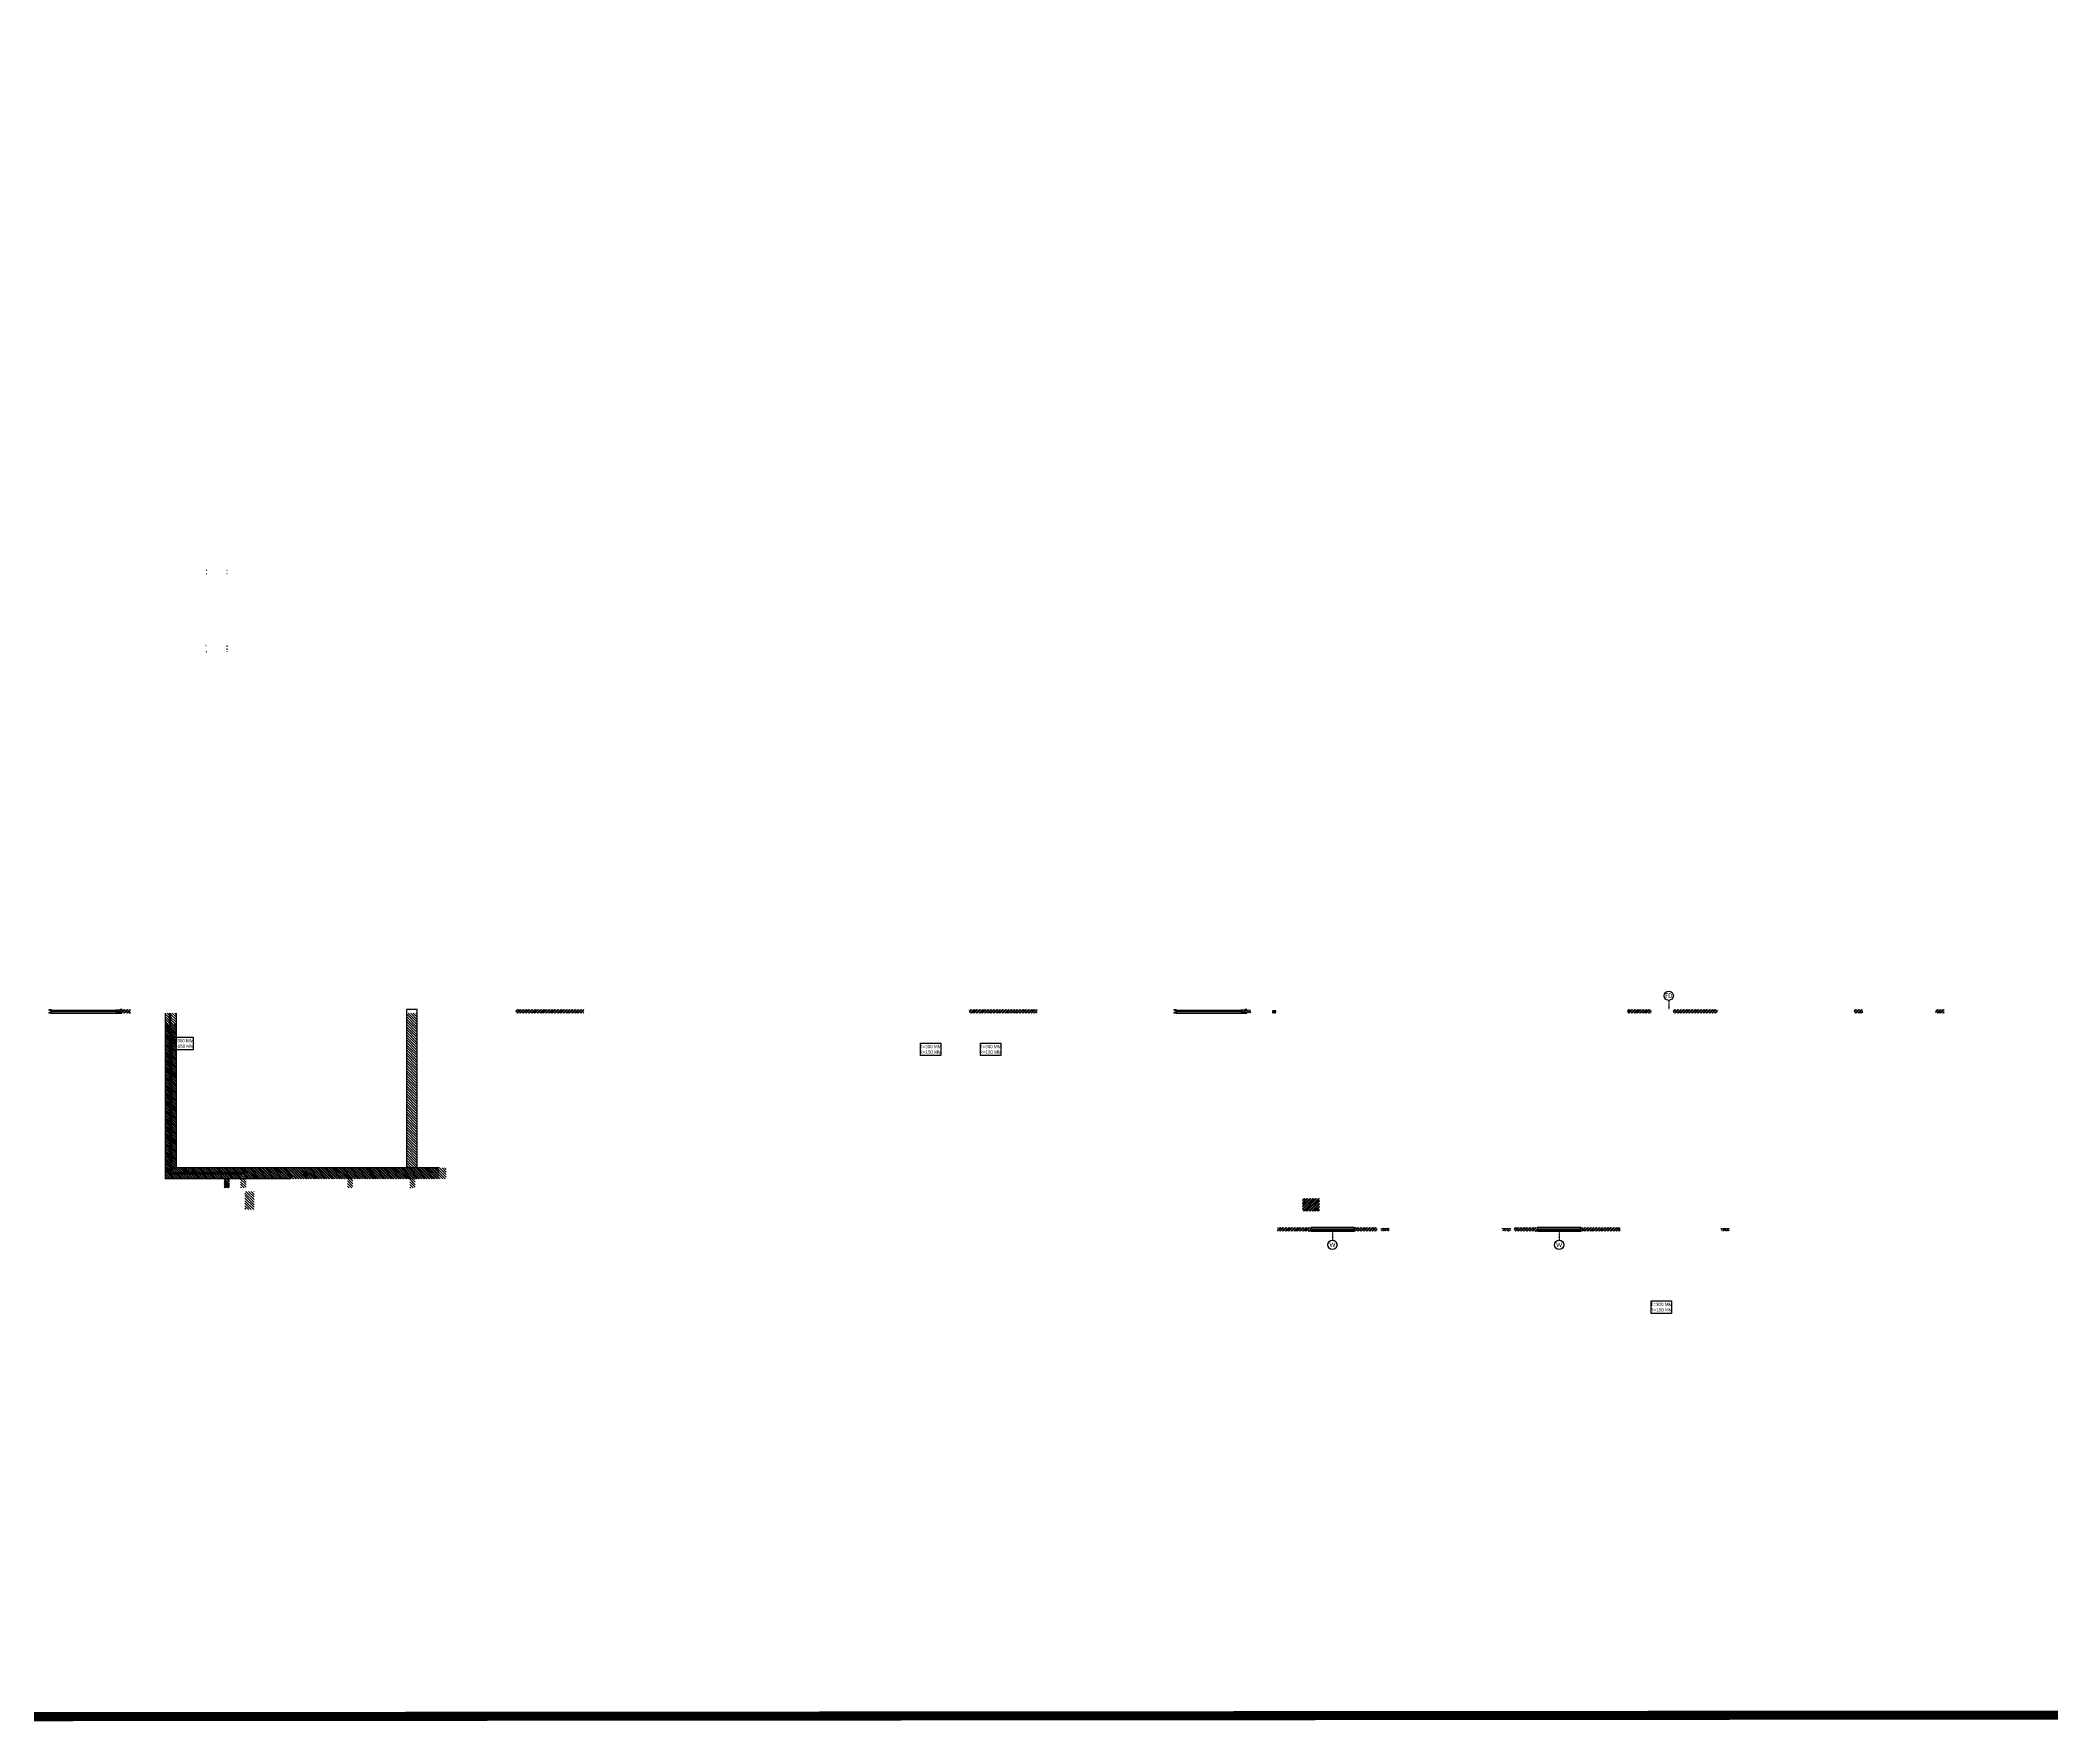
# Model space of a CAD drawing. Header units: feet. Extents: x -99009 to 3252343, y -11094690 to 9035152.
# Drawn here: x 1484897 to 1595809, y -1215094 to -1122298 of the extents above; entities that cross this region are included whole.
import ezdxf

# ---------------------------------------------------------------- set-up
doc = ezdxf.new("R2010")
doc.units = ezdxf.units.FT
doc.linetypes.add('HIDDEN', pattern=[0.375, 0.25, -0.125])
for name, color, linetype, lineweight in [('ELEVATION', 2, 'Continuous', 25), ('PDF_Geometry', 7, 'Continuous', 0), ('PLOT', 1, 'Continuous', 15)]:
    doc.layers.add(name, color=color, linetype=linetype, lineweight=lineweight)
for name, color, linetype in [('HATCH', 252, 'Continuous'), ('TEXT', 30, 'Continuous'), ('TEXT DETAILS', 190, 'Continuous'), ('WALL DIMENSIONS', 40, 'Continuous'), ('WINDOW', 5, 'Continuous')]:
    doc.layers.add(name, color=color, linetype=linetype)
doc.layers.add('HATCH RCC', color=7, linetype='Continuous', lineweight=15, true_color=0x4b4b4b)
doc.layers.add('HATCH WALL', color=7, linetype='Continuous', true_color=0x7d7d7d)
doc.styles.add('ARIAL NARROW', font='ARIALN.TTF')
doc.styles.add('CALIBRI', font='calibri.ttf', dxfattribs={"width": 0.8})
pattern_1 = [(45, (1408534.09, -1049448.1), (-79.54951, 79.54951), []), (45, (1408587.13, -1049448.1), (-79.54951, 79.54951), [])]
pattern_2 = [(45, (2027565.61, -1110943.71), (-79.549513, 79.549513), []), (45, (2027618.64, -1110943.71), (-79.549513, 79.549513), [])]
pattern_3 = [(45, (2002565.61, -1110943.69), (-79.549513, 79.549513), []), (45, (2002618.64, -1110943.69), (-79.549513, 79.549513), [])]
pattern_4 = [(45, (2552834.73, -1198008.3), (-79.549513, 79.549513), []), (45, (2552887.76, -1198008.3), (-79.549513, 79.549513), [])]
pattern_5 = [(45, (2565334.73, -1198008.3), (-79.549513, 79.549513), []), (45, (2565387.76, -1198008.3), (-79.549513, 79.549513), [])]
pattern_6 = [(135, (1287306.55, -738188.01), (-70.710678, -70.710678), [])]
pattern_7 = [(135, (2052590.83, -2798166.36), (-70.710678, -70.710678), [])]
pattern_8 = [(135, (1985112.59, -2685065.66), (-70.710678, -70.710678), [])]

# ---------------------------------------------------------------- blocks, each defined once
blk = doc.blocks.new('CHANNEL')
for points in [[(-50, 100), (0, 100), (0, 0), (-200, 0), (-200, 100), (-150, 100)], [(-129, 50), (-171, 50)], [(-150, 71), (-150, 29)], [(-29, 50), (-71, 50)], [(-50, 71), (-50, 29)]]:
    blk.add_lwpolyline(points)
blk = doc.blocks.new('RS-2')
for points in [[(533906, 122804), (533706, 122804), (533706, 122904), (533906, 122904)], [(537256, 122804), (537456, 122804), (537456, 122904), (537256, 122904)]]:
    blk.add_lwpolyline(points)
blk.add_lwpolyline([(537356, 122829), (537356, 122879), (533806, 122879), (533806, 122829)], close=True)
at = {"layer": 'ELEVATION'}
blk.add_lwpolyline([(533681, 122735), (537481, 122735)], dxfattribs=at)
at = {"layer": 'ELEVATION', "rotation": 90.00000000000006}
blk.add_blockref('CHANNEL', (533681, 122935), dxfattribs=at)
at = {"layer": 'ELEVATION', "xscale": -1, "rotation": 270}
blk.add_blockref('CHANNEL', (537481, 122935), dxfattribs=at)
blk = doc.blocks.new('TEXT')
at = {"layer": 'TEXT DETAILS'}
blk.add_lwpolyline([(281123, 137706), (282246, 137706), (282246, 137015), (281123, 137015)], close=True, dxfattribs=at)
at = {"layer": 'TEXT DETAILS', "insert": (281684, 137360), "char_height": 180, "width": 1127.29, "attachment_point": 5, "style": 'ARIAL NARROW'}
blk.add_mtext('T=300 MM\\PR=150 MM', dxfattribs=at)
blk = doc.blocks.new('W-3')
for p, q in [((1200, 33), (-1200, 33)), ((1200, -33), (-1200, -33))]:
    blk.add_line(p, q)
blk.add_lwpolyline([(-1200, 100), (1200, 100), (1200, -100), (-1200, -100)], close=True)
blk = doc.blocks.new('W')
at = {"layer": 'TEXT DETAILS', "linetype": 'HIDDEN', "ltscale": 0.5}
blk.add_lwpolyline([(0, 0), (0, -500)], dxfattribs=at)
at = {"layer": 'TEXT DETAILS'}
blk.add_circle((0, -753), 253, dxfattribs=at)
at = {"layer": 'TEXT DETAILS', "insert": (0, -753), "char_height": 250, "width": 261.9, "attachment_point": 5, "style": 'CALIBRI'}
blk.add_mtext('W', dxfattribs=at)
blk = doc.blocks.new('FDEAST')
at = {"layer": 'TEXT DETAILS', "linetype": 'HIDDEN', "ltscale": 0.5}
blk.add_lwpolyline([(0, 500), (0, 0)], dxfattribs=at)
at = {"layer": 'TEXT DETAILS'}
blk.add_circle((0, 753), 253, dxfattribs=at)
at = {"layer": 'TEXT DETAILS', "insert": (0, 753), "char_height": 250, "width": 261.9, "attachment_point": 5, "style": 'CALIBRI'}
blk.add_mtext('FD', dxfattribs=at)

msp = doc.modelspace()

# ---------------------------------------------------------------- hatches: boundary and pattern name
at = {"ltscale": 2}
h = msp.add_hatch(color=187, dxfattribs=at)
h.dxf.hatch_style = 1
h.set_gradient(color1=(0, 0, 255), color2=(255, 255, 0), tint=1)
h.paths.add_polyline_path([(1493765.12794, -1149335.85426), (1493765.12794, -1149323.35428), (1493752.65381, -1149323.35428, 0.4136075138)])
h = msp.add_hatch(color=187)
h.paths.add_polyline_path([(1498983.27085, -1170149.24325), (1498992.16042, -1170208.93031), (1498973.74632, -1170208.93031)], flags=0)
h.paths.add_polyline_path([(1498983.27085, -1171649.6744), (1498973.74632, -1171589.98734), (1498992.16042, -1171589.98734)], flags=0)
h.paths.add_polyline_path([(1498983.27085, -1169147.26256), (1498992.16042, -1169206.31465), (1498973.74632, -1169206.31465)], flags=0)
h.paths.add_polyline_path([(1498983.27085, -1170149.24325), (1498973.74632, -1170090.19115), (1498992.16042, -1170090.19115)], flags=0)
h.paths.add_polyline_path([(1500499.57623, -1170496.57115), (1500439.88917, -1170505.46072), (1500439.88917, -1170487.04662)], flags=0)
h.paths.add_polyline_path([(1499249.32276, -1170496.57115), (1499309.00982, -1170487.04662), (1499309.00982, -1170505.46072)], flags=0)
h.paths.add_polyline_path([(1498983.27085, -1169147.26256), (1498973.74632, -1169087.5755), (1498992.16042, -1169087.5755)], flags=0)
h.paths.add_polyline_path([(1498983.27085, -1167897.00909), (1498992.16042, -1167956.69615), (1498973.74632, -1167956.69615)], flags=0)
h.paths.add_polyline_path([(1498983.27085, -1167897.00909), (1498973.74632, -1167837.957), (1498992.16042, -1167837.957)], flags=0)
h.paths.add_polyline_path([(1498983.27085, -1166899.47318), (1498992.16042, -1166959.16025), (1498973.74632, -1166959.16025)], flags=0)
h.paths.add_polyline_path([(1498983.27085, -1165397.13712), (1498992.16042, -1165456.82418), (1498973.74632, -1165456.82418)], flags=0)
h.paths.add_polyline_path([(1498983.27085, -1166899.47318), (1498973.74632, -1166840.42109), (1498992.16042, -1166840.42109)], flags=0)
h.paths.add_polyline_path([(1500499.57623, -1171828.10062), (1500439.88917, -1171837.62515), (1500439.88917, -1171819.21106)], flags=0)
h.paths.add_polyline_path([(1499249.32276, -1171828.10062), (1499309.00982, -1171819.21106), (1499309.00982, -1171837.62515)], flags=0)
h.paths.add_polyline_path([(1499249.32276, -1167121.71225), (1499309.00982, -1167112.82268), (1499309.00982, -1167131.23678)], flags=0)
h.paths.add_polyline_path([(1500499.57623, -1167121.71225), (1500439.88917, -1167131.23678), (1500439.88917, -1167112.82268)], flags=0)
h.paths.add_polyline_path([(1502509.25232, -1171901.757), (1502500.36276, -1171842.7049), (1502518.77685, -1171842.7049)], flags=0)
h.paths.add_polyline_path([(1502509.25232, -1165152.03918), (1502518.77685, -1165211.72625), (1502500.36276, -1165211.72625)], flags=0)
h.paths.add_polyline_path([(1500955.48379, -1169746.03809), (1500896.4317, -1169754.92765), (1500896.4317, -1169736.51356)], flags=0)
h.paths.add_polyline_path([(1500755.46864, -1169746.03809), (1500815.1557, -1169736.51356), (1500815.1557, -1169754.92765)], flags=0)
h.paths.add_polyline_path([(1500755.46864, -1170918.82537), (1500815.1557, -1170909.30084), (1500815.1557, -1170927.71493)], flags=0)
h.paths.add_polyline_path([(1502005.7221, -1170918.82537), (1501946.03504, -1170927.71493), (1501946.03504, -1170909.30084)], flags=0)
h.paths.add_polyline_path([(1502341.62057, -1169088.21047), (1502332.73101, -1169029.15837), (1502351.1451, -1169029.15837)], flags=0)
h.paths.add_polyline_path([(1502341.62057, -1167848.75147), (1502351.1451, -1167907.80356), (1502332.73101, -1167907.80356)], flags=0)
h = msp.add_hatch(color=187)
h.paths.add_polyline_path([(1501008.1862, -1170527.68462), (1501067.23829, -1170518.79506), (1501067.23829, -1170537.20915)], flags=0)
h.paths.add_polyline_path([(1501753.00454, -1170527.68462), (1501693.95245, -1170537.20915), (1501693.95245, -1170518.79506)], flags=0)
h.paths.add_polyline_path([(1502000.64235, -1165246.01456), (1501940.95529, -1165254.90412), (1501940.95529, -1165236.49003)], flags=0)
h.paths.add_polyline_path([(1499099.47014, -1165246.01456), (1499159.1572, -1165236.49003), (1499159.1572, -1165254.90412)], flags=0)
at = {"layer": 'HATCH'}
h = msp.add_hatch(dxfattribs=at)
h.set_pattern_fill('ANSI31', color=256, scale=800, angle=90)
h.set_pattern_definition(pattern_7)
h.paths.add_polyline_path([(1491785.57853, -1175956.09856), (1491785.57853, -1176556.07809), (1492009.07853, -1176556.07809), (1492009.07853, -1175956.09856)])
h.paths.add_polyline_path([(1492085.57853, -1175956.09856), (1492085.57853, -1176556.07809), (1492385.57853, -1176556.07809), (1492385.57853, -1175956.09856)])
h = msp.add_hatch(dxfattribs=at)
h.set_pattern_fill('ANSI31', color=256, scale=800, angle=90)
h.set_pattern_definition(pattern_6)
edge = h.paths.add_edge_path()
edge.add_line((1498656.51919, -1184491.89168), (1492385.57853, -1184491.89168))
edge.add_line((1492385.57853, -1184491.89168), (1492385.57853, -1176556.07809))
edge.add_line((1492385.57853, -1176556.07809), (1491785.57853, -1176556.07809))
edge.add_line((1491785.57853, -1176556.07809), (1491785.57853, -1185091.89168))
edge.add_line((1491785.57853, -1185091.89168), (1495037.57853, -1185091.89168))
edge.add_line((1495037.57853, -1185091.89168), (1495037.57853, -1185591.89168))
edge.add_line((1495037.57853, -1185591.89168), (1495337.57853, -1185591.89168))
edge.add_line((1495337.57853, -1185591.89168), (1495337.57853, -1185091.89168))
edge.add_line((1495337.57853, -1185091.89168), (1498727.67135, -1185091.89168))
edge.add_arc((1499119.35659, -1185357.62188), 473.31793, 125.0000000497, 145.8459352704, ccw=False)
edge.add_arc((1499117.66841, -1184584.59414), 470.37469, 168.6336162143, 234.9999999503, ccw=False)
h = msp.add_hatch(dxfattribs=at)
h.set_pattern_fill('ANSI31', color=256, scale=800, angle=90)
h.set_pattern_definition(pattern_8)
h.paths.add_polyline_path([(1491785.57853, -1185092.09856), (1495037.57853, -1185092.09856), (1496063.07853, -1185092.09856), (1496063.07853, -1184818.43006), (1492009.07853, -1184818.43006), (1492009.07853, -1176556.07809), (1491785.57853, -1176556.07809)])
h = msp.add_hatch(dxfattribs=at)
h.set_pattern_fill('ANSI31', color=256, scale=800, angle=90)
h.set_pattern_definition(pattern_8)
h.paths.add_polyline_path([(1498387.57853, -1185092.09856), (1506887.10404, -1185092.09856), (1506887.10404, -1184492.09856), (1492385.57853, -1184492.09856), (1492385.57853, -1176556.07809), (1492085.57853, -1176556.07809), (1492085.57853, -1184747.93006), (1496128.07853, -1184747.93006), (1496128.07853, -1185092.09856)])
h = msp.add_hatch(dxfattribs=at)
h.set_pattern_fill('ANSI31', color=256, scale=800, angle=90)
h.set_pattern_definition(pattern_7)
h.paths.add_polyline_path([(1505085.57853, -1183092.09856), (1505085.57853, -1184492.09856), (1505685.57853, -1184492.09856), (1505685.57853, -1183092.09856)])
h.paths.add_polyline_path([(1505085.57853, -1176556.09856), (1505085.57853, -1183092.09856), (1505685.57853, -1183092.09856), (1505685.57853, -1176556.09856)])
h.paths.add_polyline_path([(1505085.57853, -1175956.09856), (1505085.57853, -1176556.09856), (1505685.57853, -1176556.09856), (1505685.57853, -1175956.09856)])
h = msp.add_hatch(dxfattribs=at)
h.set_pattern_fill('ANSI31', color=256, scale=800, angle=90)
h.set_pattern_definition([(135, (1287306.55, -737488.01), (-70.710678, -70.710678), [])])
h.paths.add_polyline_path([(1499480.41183, -1184491.89168), (1498676.00191, -1184491.89168, 0.3418707103), (1498847.87257, -1185045.34123, 0.0638901952), (1498796.73464, -1185091.89168), (1499480.41183, -1185091.89168)])
h = msp.add_hatch(dxfattribs=at)
h.set_pattern_fill('ANSI31', color=256, scale=800, angle=90)
h.set_pattern_definition(pattern_6)
h.paths.add_polyline_path([(1507279.93734, -1184491.89168), (1499480.41183, -1184491.89168), (1499480.41183, -1185091.89168), (1501831.5531, -1185091.89168), (1501831.5531, -1185591.89168), (1502131.5531, -1185591.89168), (1502131.5531, -1185091.89168), (1505278.5531, -1185091.89168), (1505279.01339, -1185591.89168), (1505579.01339, -1185591.89168), (1505578.5531, -1185091.89168), (1507279.93734, -1185091.89168)])
h = msp.add_hatch(dxfattribs=at)
h.set_pattern_fill('ANSI31', color=256, scale=800, angle=90)
h.set_pattern_definition([(135, (1287306.55, -737388.01), (-70.710678, -70.710678), [])])
h.paths.add_polyline_path([(1495337.57853, -1185091.89168), (1495037.57853, -1185091.89168), (1495037.57853, -1185591.89168), (1495337.57853, -1185591.89168)])
h = msp.add_hatch(dxfattribs=at)
h.set_pattern_fill('ANSI31', color=252, scale=800, angle=90)
h.set_pattern_definition([(135, (1288215.05, -737388.22), (-70.710678, -70.710678), [])])
h.paths.add_polyline_path([(1496246.07853, -1185092.09856), (1495946.07853, -1185092.09856), (1495946.07853, -1185592.09856), (1496246.07853, -1185592.09856)])
h = msp.add_hatch(dxfattribs=at)
h.set_pattern_fill('ANSI31', color=256, scale=800, angle=90)
h.set_pattern_definition([(135, (1959984.08, -2799148.39), (-70.710678, -70.710678), [])])
h.paths.add_polyline_path([(1496187.57853, -1186791.89168), (1496687.57853, -1186791.89168), (1496687.57853, -1185791.89168), (1496187.57853, -1185791.89168)])
h = msp.add_hatch(dxfattribs=at)
h.set_pattern_fill('ANSI31', color=256, scale=100, angle=45)
h.set_pattern_definition([(270, (1936940.61, -1112746.064), (12.5, -5e-15), [])])
h.paths.add_polyline_path([(1559271.09425, -1187832.09856), (1558821.09425, -1187832.09856), (1558821.09425, -1187807.09856), (1559271.09425, -1187807.09856)])
h = msp.add_hatch(dxfattribs=at)
h.set_pattern_fill('ANSI31', color=256, scale=100, angle=135)
h.set_pattern_definition([(270, (1949440.61, -1112746.064), (12.5, -5e-15), [])])
h.paths.add_polyline_path([(1565521.09425, -1187832.09856), (1565971.09425, -1187832.09856), (1565971.09425, -1187807.09856), (1565521.09425, -1187807.09856)])
h = msp.add_hatch(dxfattribs=at)
h.set_pattern_fill('ANSI31', color=256, scale=100, angle=45)
h.set_pattern_definition([(270, (1955690.61, -1112746.064), (12.5, -5e-15), [])])
h.paths.add_polyline_path([(1578021.09425, -1187832.09856), (1577571.09425, -1187832.09856), (1577571.09425, -1187807.09856), (1578021.09425, -1187807.09856)])
at = {"layer": 'HATCH RCC'}
h = msp.add_hatch(dxfattribs=at)
h.set_pattern_fill('AR-CONC', color=252, scale=10)
h.set_pattern_definition([(50, (2027565.61, -1110943.714), (71.726018, -6.2752135), [7.5, -82.5]), (355, (2027565.61, -1110943.714), (-13.875133, 75.219213), [6, -66]), (100.451444, (2027571.59, -1110944.24), (57.850885, 68.943999), [6.374019, -70.114211]), (46.1842, (2027565.61, -1110923.714), (106.724133, -16.551928), [11.25, -123.75]), (96.635635, (2027574.5, -1110925.09), (93.466195, 97.41186), [9.561034, -105.171376]), (351.184164, (2027565.61, -1110923.71), (93.466195, 97.41186), [9, -99]), (21, (2027575.61, -1110928.714), (59.690705, -40.261889), [7.5, -82.5]), (326, (2027575.61, -1110928.714), (24.331533, 72.515005), [6, -66]), (71.451445, (2027580.585, -1110932.07), (84.022238, 32.253115), [6.374019, -70.114211]), (37.5, (2027565.61, -1110943.714), (1.2159855, 33.2893854), [0, -65.2, 0, -67, 0, -66.25]), (7.5, (2027565.61, -1110943.714), (26.3069537, 39.4411712), [0, -38.2, 0, -63.7, 0, -25.25]), (327.5, (2027543.31, -1110943.714), (53.3822436, -2.2554872), [0, -25, 0, -78, 0, -103.5]), (317.5, (2027533.31, -1110943.714), (58.318617, 10.0104982), [0, -32.5, 0, -51.8, 0, -73.5])])
h.paths.add_polyline_path([(1551421.00515, -1175756.09856), (1551646.09425, -1175756.09856), (1551646.09425, -1175956.09856), (1551421.00515, -1175956.09856)])
h = msp.add_hatch(dxfattribs=at)
h.set_pattern_fill('AR-CONC', color=252, scale=15)
h.set_pattern_definition([(50, (2027994.08, -1110943.714), (107.589027, -9.41282), [11.25, -123.75]), (355, (2027994.08, -1110943.71), (-20.8127, 112.82882), [9, -99]), (100.451444, (2028003.05, -1110944.5), (86.776327, 103.415999), [9.56103, -105.171317]), (46.1842, (2027994.08, -1110913.71), (160.0862, -24.827892), [16.875, -185.625]), (96.635635, (2028007.42, -1110915.78), (140.19929, 146.11779), [14.34155, -157.757064]), (351.184164, (2027994.08, -1110913.71), (140.19929, 146.11779), [13.5, -148.5]), (21, (2028009.08, -1110921.214), (89.536058, -60.392834), [11.25, -123.75]), (326, (2028009.08, -1110921.21), (36.4973, 108.772507), [9, -99]), (71.451445, (2028016.54, -1110926.25), (126.033357, 48.379673), [9.561029, -105.171317]), (37.5, (2027994.08, -1110943.714), (1.8239783, 49.934078), [0, -97.8, 0, -100.5, 0, -99.375]), (7.5, (2027994.08, -1110943.714), (39.4604306, 59.161757), [0, -57.3, 0, -95.55, 0, -37.875]), (327.5, (2027960.63, -1110943.714), (80.0733654, -3.3832308), [0, -37.5, 0, -117, 0, -155.25]), (317.5, (2027945.63, -1110943.714), (87.477925, 15.015747), [0, -48.75, 0, -77.7, 0, -110.25])])
h.paths.add_polyline_path([(1552846.09425, -1175956.09856), (1553021.09425, -1175956.09856), (1553021.09425, -1175806.09856), (1552846.09425, -1175806.09856)])
at = {"layer": 'HATCH WALL'}
h = msp.add_hatch(dxfattribs=at)
h.set_pattern_fill('ANSI32', color=256, scale=300, style=0)
h.set_pattern_definition(pattern_1)
h.paths.add_polyline_path([(1489396.09425, -1175956.09856), (1489871.01347, -1175956.03207), (1489871.01347, -1175756.03207), (1489396.09425, -1175756.09856)])
h = msp.add_hatch(dxfattribs=at)
h.set_pattern_fill('ANSI32', color=252, scale=300)
h.set_pattern_definition(pattern_3)
h.paths.add_polyline_path([(1511122.48837, -1175956.24083), (1514871.01347, -1175956.05255), (1514871.01347, -1175756.0116), (1511122.48837, -1175756.19989)])
h = msp.add_hatch(dxfattribs=at)
h.set_pattern_fill('ANSI32', color=252, scale=300)
h.set_pattern_definition(pattern_3)
h.paths.add_polyline_path([(1511122.48837, -1175956.24083), (1514871.01347, -1175956.05255), (1514871.01347, -1175756.0116), (1511122.48837, -1175756.19989)])
h = msp.add_hatch(dxfattribs=at)
h.set_pattern_fill('ANSI32', color=252, scale=300)
h.set_pattern_definition(pattern_2)
h.paths.add_polyline_path([(1536121.17502, -1175956.09856), (1539871.01348, -1175956.09856), (1539871.01348, -1175756.05761), (1536121.17502, -1175756.05761)])
h = msp.add_hatch(dxfattribs=at)
h.set_pattern_fill('ANSI32', color=252, scale=300)
h.set_pattern_definition(pattern_2)
h.paths.add_polyline_path([(1536121.17502, -1175956.09856), (1539871.01348, -1175956.09856), (1539871.01348, -1175756.05761), (1536121.17502, -1175756.05761)])
h = msp.add_hatch(dxfattribs=at)
h.set_pattern_fill('ANSI32', color=252, scale=300)
h.set_pattern_definition([(45, (2027565.61, -1110943.71), (-79.549513, 79.549513), []), (45, (2027618.64, -1110943.71), (-79.549513, 79.549513), [])])
h.paths.add_polyline_path([(1572421.63029, -1175756.09856), (1573728.59425, -1175756.09856), (1573728.59425, -1175956.09856), (1572421.63029, -1175956.09856)])
h.paths.add_polyline_path([(1574928.59425, -1175956.09856), (1577371.09842, -1175956.09856), (1577371.09842, -1175756.07809), (1574928.59425, -1175756.07809)])
h = msp.add_hatch(dxfattribs=at)
h.set_pattern_fill('ANSI32', color=256, scale=300, style=0)
h.set_pattern_definition(pattern_1)
h.paths.add_polyline_path([(1584921.17503, -1175956.09856), (1585396.36435, -1175956.09856), (1585396.36435, -1175756.09856), (1584921.17503, -1175756.09856)])
h = msp.add_hatch(dxfattribs=at)
h.set_pattern_fill('ANSI32', color=252, scale=300)
h.set_pattern_definition(pattern_2)
h.paths.add_polyline_path([(1554490.78985, -1186177.80831), (1555441.32583, -1186177.80831), (1555441.32583, -1186870.77422), (1554490.78985, -1186870.77422)])
h = msp.add_hatch(dxfattribs=at)
h.set_pattern_fill('ANSI32', color=256, scale=300, angle=360, style=0)
h.set_pattern_definition(pattern_4)
h.paths.add_polyline_path([(1554946.09425, -1187782.09856), (1553121.09425, -1187782.09856), (1553121.09425, -1187982.09856), (1554946.09425, -1187982.09856)])
h = msp.add_hatch(dxfattribs=at)
h.set_pattern_fill('ANSI32', color=256, scale=300, angle=360, style=0)
h.set_pattern_definition(pattern_4)
h.paths.add_polyline_path([(1558621.09425, -1187782.09856), (1557346.09425, -1187782.09856), (1557346.09425, -1187982.09856), (1558621.09425, -1187982.09856)])
h = msp.add_hatch(dxfattribs=at)
h.set_pattern_fill('ANSI32', color=256, scale=300, angle=360, style=0)
h.set_pattern_definition(pattern_5)
h.paths.add_polyline_path([(1567446.09425, -1187782.09856), (1566171.09425, -1187782.09856), (1566171.09425, -1187982.09856), (1567446.09425, -1187982.09856)])
h = msp.add_hatch(dxfattribs=at)
h.set_pattern_fill('ANSI32', color=256, scale=300, angle=360, style=0)
h.set_pattern_definition(pattern_5)
h.paths.add_polyline_path([(1572011.09425, -1187782.09856), (1569846.09425, -1187782.09856), (1569846.09425, -1187982.09856), (1572011.09425, -1187982.09856)])
at = {"layer": 'PDF_Geometry', "lineweight": 25, "extrusion": (-0.017452, 0.028604, 0.999438)}
h = msp.add_hatch(color=187, dxfattribs=at)
h.dxf.hatch_style = 1
h.set_gradient(color1=(0, 0, 255), color2=(255, 255, 0), tint=1)
h.paths.add_polyline_path([(-683822.45504, 1746414.00827), (-683815.94709, 1746424.6805, -0.4142135624), (-683811.78281, 1746407.50031)])
h = msp.add_hatch(color=187, dxfattribs=at)
h.dxf.hatch_style = 1
h.set_gradient(color1=(0, 0, 255), color2=(255, 255, 0), tint=1)
h.paths.add_polyline_path([(-684324.9783, 1748514.23894, 0.4142135624), (-684320.81402, 1748497.05876), (-684314.30607, 1748507.73099)])
h = msp.add_hatch(color=187, dxfattribs=at)
h.dxf.hatch_style = 1
h.set_gradient(color1=(0, 0, 255), color2=(255, 255, 0), tint=1)
h.paths.add_polyline_path([(-684220.85103, 1748684.99465, -0.4142135624), (-684203.67084, 1748689.15893), (-684210.1788, 1748678.48669)])
at = {"layer": 'PDF_Geometry', "lineweight": 25}
h = msp.add_hatch(color=187, dxfattribs=at)
h.dxf.hatch_style = 1
h.paths.add_polyline_path([(1493696.15381, -1147115.45841), (1493701.15381, -1147110.45841), (1493691.15381, -1147110.45841)])
h = msp.add_hatch(color=187, dxfattribs=at)
h.dxf.hatch_style = 1
h.paths.add_polyline_path([(1493701.15381, -1147290.45841), (1493696.15381, -1147285.45841), (1493691.15381, -1147290.45841)])
h = msp.add_hatch(color=187, dxfattribs=at)
h.dxf.hatch_style = 1
h.paths.add_polyline_path([(1493761.15381, -1147068.45841), (1493761.15381, -1147063.45841, 0.4142135624), (1493756.15381, -1147068.45841)])
h = msp.add_hatch(color=187, dxfattribs=at)
h.dxf.hatch_style = 1
h.paths.add_polyline_path([(1493761.15381, -1147085.45841), (1493761.15381, -1147080.45841), (1493756.15381, -1147080.45841, 0.4142135622)])
h = msp.add_hatch(color=187, dxfattribs=at)
h.dxf.hatch_style = 1
h.paths.add_polyline_path([(1495499.15381, -1147068.45841), (1495499.15381, -1147063.45841, -0.4142135624), (1495504.15381, -1147068.45841)])
h = msp.add_hatch(color=187, dxfattribs=at)
h.dxf.hatch_style = 1
h.paths.add_polyline_path([(1495499.15381, -1147085.45841, 0.4142135625), (1495504.15381, -1147080.45841), (1495499.15381, -1147080.45841)])
h = msp.add_hatch(color=187, dxfattribs=at)
h.dxf.hatch_style = 1
h.paths.add_polyline_path([(1495564.15381, -1147115.45841), (1495569.15381, -1147110.45841), (1495559.15381, -1147110.45841)])
h = msp.add_hatch(color=187, dxfattribs=at)
h.dxf.hatch_style = 1
h.paths.add_polyline_path([(1495569.15381, -1147290.45841), (1495564.15381, -1147285.45841), (1495559.15381, -1147290.45841)])
h = msp.add_hatch(dxfattribs=at)
h.set_pattern_fill('ANSI31', color=187, angle=360, style=0)
h.set_pattern_definition([(135, (1553051.42007, -1130956.58012), (0.08838834765, 0.08838834765), [])])
h.paths.add_polyline_path([(1494060.15381, -1151523.05532, -0.4142135624), (1494067.21597, -1151530.11748), (1494060.15381, -1151530.11748)])
h = msp.add_hatch(dxfattribs=at)
h.set_pattern_fill('ANSI31', color=187, angle=360, style=0)
h.set_pattern_definition([(225, (1553051.42007, -1172280.1933), (0.08838834765, -0.08838834765), [])])
h.paths.add_polyline_path([(1494060.15381, -1151713.7181, 0.4142135624), (1494067.21597, -1151706.65594), (1494060.15381, -1151706.65594)])
h = msp.add_hatch(dxfattribs=at)
h.set_pattern_fill('ANSI31', color=187, angle=360, style=0)
h.set_pattern_definition([(45, (1436208.88755, -1130956.58012), (-0.08838834765, 0.08838834765), [])])
h.paths.add_polyline_path([(1495200.15381, -1151530.11748), (1495200.15381, -1151523.05532, 0.4142135624), (1495193.09166, -1151530.11748)])
h = msp.add_hatch(dxfattribs=at)
h.set_pattern_fill('ANSI31', color=187, angle=360, style=0)
h.set_pattern_definition([(315, (1436208.88755, -1172280.1933), (-0.08838834765, -0.08838834765), [])])
h.paths.add_polyline_path([(1495200.15381, -1151713.7181, -0.4142135624), (1495193.09166, -1151706.65594), (1495200.15381, -1151706.65594)])
h = msp.add_hatch(dxfattribs=at)
h.set_pattern_fill('ANSI31', color=187, scale=1.375, angle=270)
h.set_pattern_definition([(45, (1524796.92831, -1129071.04147), (0.121533978, -0.121533978), [])])
h.paths.add_polyline_path([(1494045.15381, -1155665.45841), (1494045.15381, -1155655.19524, 0.5696708329), (1494037.43525, -1155665.45841)])
h = msp.add_hatch(dxfattribs=at)
h.set_pattern_fill('ANSI31', color=187, scale=1.375, angle=270)
h.set_pattern_definition([(45, (1524796.92831, -1129069.04147), (0.121533978, -0.121533978), [])])
h.paths.add_polyline_path([(1494045.15381, -1155675.45841), (1494045.15381, -1155685.72158, -0.5696708329), (1494037.43525, -1155675.45841)])
h = msp.add_hatch(dxfattribs=at)
h.set_pattern_fill('ANSI31', color=187, scale=1.375, angle=270)
h.set_pattern_definition([(225, (1464449.37931, -1180020.87535), (-0.121533978, 0.121533978), [])])
h.paths.add_polyline_path([(1495201.15381, -1155690.45841), (1495201.15381, -1155680.19524, -0.5696708329), (1495208.87238, -1155690.45841)])
h = msp.add_hatch(dxfattribs=at)
h.set_pattern_fill('ANSI31', color=187, scale=1.375, angle=270)
h.set_pattern_definition([(45, (1524810.92831, -1128707.04147), (0.121533978, -0.121533978), [])])
h.paths.add_polyline_path([(1494059.15381, -1156025.45841), (1494059.15381, -1156015.19524, 0.5696708329), (1494051.43525, -1156025.45841)])
h = msp.add_hatch(dxfattribs=at)
h.set_pattern_fill('ANSI31', color=187, scale=1.375, angle=270)
h.set_pattern_definition([(225, (1464449.37931, -1180018.87535), (-0.121533978, 0.121533978), [])])
h.paths.add_polyline_path([(1495201.15381, -1155700.45841), (1495201.15381, -1155710.72158, 0.5696708329), (1495208.87238, -1155700.45841)])
h = msp.add_hatch(dxfattribs=at)
h.set_pattern_fill('ANSI31', color=187, scale=1.375, angle=270)
h.set_pattern_definition([(225, (1464449.37931, -1180191.87535), (-0.121533978, 0.121533978), [])])
h.paths.add_polyline_path([(1495201.15381, -1155861.45841), (1495201.15381, -1155851.19524, -0.5696708329), (1495208.87238, -1155861.45841)])
h = msp.add_hatch(dxfattribs=at)
h.set_pattern_fill('ANSI31', color=187, scale=1.375, angle=270)
h.set_pattern_definition([(225, (1464449.37931, -1180189.87535), (-0.121533978, 0.121533978), [])])
h.paths.add_polyline_path([(1495201.15381, -1155871.45841), (1495201.15381, -1155881.72158, 0.5696708329), (1495208.87238, -1155871.45841)])
h = msp.add_hatch(dxfattribs=at)
h.set_pattern_fill('ANSI31', color=187, scale=1.375, angle=270)
h.set_pattern_definition([(225, (1464449.37931, -1180355.87535), (-0.121533978, 0.121533978), [])])
h.paths.add_polyline_path([(1495201.15381, -1156025.45841), (1495201.15381, -1156015.19524, -0.5696708329), (1495208.87238, -1156025.45841)])
at = {"layer": 'TEXT'}
h = msp.add_hatch(dxfattribs=at)
h.set_pattern_fill('ANSI32', color=252, scale=300)
h.set_pattern_definition(pattern_2)
h.paths.add_polyline_path([(1589396.36435, -1175956.09856), (1589871.18335, -1175956.09856), (1589871.18335, -1175756.09856), (1589396.36435, -1175756.09856)])
at = {"layer": 'WALL DIMENSIONS'}
h = msp.add_hatch(dxfattribs=at)
h.set_pattern_fill('AR-CONC', color=252, scale=10)
h.set_pattern_definition([(230, (1986592.2, -1114332.57), (-71.726018, 6.2752135), [7.5, -82.5]), (175, (1986592.2, -1114332.57), (13.875133, -75.219213), [6, -66]), (280.451444, (1986586.22, -1114332.05), (-57.850885, -68.943999), [6.374019, -70.114211]), (226.1842, (1986592.2, -1114352.57), (-106.724133, 16.551928), [11.25, -123.75]), (276.635635, (1986583.31, -1114351.19), (-93.466195, -97.41186), [9.561034, -105.171376]), (171.184164, (1986592.2, -1114352.57), (-93.466195, -97.41186), [9, -99]), (201, (1986582.2, -1114347.57), (-59.690705, 40.261889), [7.5, -82.5]), (146, (1986582.2, -1114347.57), (-24.331533, -72.515005), [6, -66]), (251.451445, (1986577.226, -1114344.22), (-84.022238, -32.253115), [6.374019, -70.114211]), (217.5, (1986592.2, -1114332.572), (-1.2159855, -33.2893854), [0, -65.2, 0, -67, 0, -66.25]), (187.5, (1986592.2, -1114332.572), (-26.3069537, -39.4411712), [0, -38.2, 0, -63.7, 0, -25.25]), (147.5, (1986614.5, -1114332.572), (-53.3822436, 2.2554872), [0, -25, 0, -78, 0, -103.5]), (137.5, (1986624.5, -1114332.57), (-58.318617, -10.010498), [0, -32.5, 0, -51.8, 0, -73.5])])
h.paths.add_polyline_path([(1558821.09425, -1187982.09856), (1559271.09425, -1187982.09856), (1559271.09425, -1187832.09856), (1558821.09425, -1187832.09856)])
h = msp.add_hatch(dxfattribs=at)
h.set_pattern_fill('AR-CONC', color=252, scale=10, angle=180)
h.set_pattern_definition([(230, (1999092.2, -1114332.57), (-71.726018, 6.2752135), [7.5, -82.5]), (175, (1999092.2, -1114332.57), (13.875133, -75.219213), [6, -66]), (280.451444, (1999086.22, -1114332.05), (-57.850885, -68.943999), [6.374019, -70.114211]), (226.1842, (1999092.2, -1114352.57), (-106.724133, 16.551928), [11.25, -123.75]), (276.635635, (1999083.31, -1114351.19), (-93.466195, -97.41186), [9.561034, -105.171376]), (171.184164, (1999092.2, -1114352.57), (-93.466195, -97.41186), [9, -99]), (201, (1999082.2, -1114347.57), (-59.690705, 40.261889), [7.5, -82.5]), (146, (1999082.2, -1114347.57), (-24.331533, -72.515005), [6, -66]), (251.451445, (1999077.226, -1114344.22), (-84.022238, -32.253115), [6.374019, -70.114211]), (217.5, (1999092.2, -1114332.572), (-1.2159855, -33.2893854), [0, -65.2, 0, -67, 0, -66.25]), (187.5, (1999092.2, -1114332.572), (-26.3069537, -39.4411712), [0, -38.2, 0, -63.7, 0, -25.25]), (147.5, (1999114.5, -1114332.572), (-53.3822436, 2.2554872), [0, -25, 0, -78, 0, -103.5]), (137.5, (1999124.5, -1114332.57), (-58.318617, -10.010498), [0, -32.5, 0, -51.8, 0, -73.5])])
h.paths.add_polyline_path([(1565971.09425, -1187982.09856), (1565521.09425, -1187982.09856), (1565521.09425, -1187832.09856), (1565971.09425, -1187832.09856)])
h = msp.add_hatch(dxfattribs=at)
h.set_pattern_fill('AR-CONC', color=252, scale=10)
h.set_pattern_definition([(230, (2005342.2, -1114332.57), (-71.726018, 6.2752135), [7.5, -82.5]), (175, (2005342.2, -1114332.57), (13.875133, -75.219213), [6, -66]), (280.451444, (2005336.22, -1114332.05), (-57.850885, -68.943999), [6.374019, -70.114211]), (226.1842, (2005342.2, -1114352.57), (-106.724133, 16.551928), [11.25, -123.75]), (276.635635, (2005333.31, -1114351.19), (-93.466195, -97.41186), [9.561034, -105.171376]), (171.184164, (2005342.2, -1114352.57), (-93.466195, -97.41186), [9, -99]), (201, (2005332.2, -1114347.57), (-59.690705, 40.261889), [7.5, -82.5]), (146, (2005332.2, -1114347.57), (-24.331533, -72.515005), [6, -66]), (251.451445, (2005327.226, -1114344.22), (-84.022238, -32.253115), [6.374019, -70.114211]), (217.5, (2005342.2, -1114332.572), (-1.2159855, -33.2893854), [0, -65.2, 0, -67, 0, -66.25]), (187.5, (2005342.2, -1114332.572), (-26.3069537, -39.4411712), [0, -38.2, 0, -63.7, 0, -25.25]), (147.5, (2005364.5, -1114332.572), (-53.3822436, 2.2554872), [0, -25, 0, -78, 0, -103.5]), (137.5, (2005374.5, -1114332.57), (-58.318617, -10.010498), [0, -32.5, 0, -51.8, 0, -73.5])])
h.paths.add_polyline_path([(1577571.09425, -1187982.09856), (1578021.09425, -1187982.09856), (1578021.09425, -1187832.09856), (1577571.09425, -1187832.09856)])

# ---------------------------------------------------------------- linework, layer by layer
at = {"layer": 'HATCH'}
for p, q in [((1491785.57853, -1175956.09856), (1491785.57853, -1185092.09856)), ((1492009.07853, -1175956.09856), (1492009.07853, -1184818.43006)), ((1492085.57853, -1175956.09856), (1492085.57853, -1184747.93006)), ((1492385.57853, -1175956.09856), (1492385.57853, -1184492.09856)), ((1506887.10404, -1184492.09856), (1492385.57853, -1184492.09856)), ((1498732.24111, -1185092.09856), (1491785.57853, -1185092.09856)), ((1492009.07853, -1184818.43006), (1496063.07853, -1184818.43006)), ((1492085.57853, -1184747.93006), (1496128.07853, -1184747.93006))]:
    msp.add_line(p, q, dxfattribs=at)
msp.add_lwpolyline([(1505685.57853, -1184492.09856), (1505685.57853, -1175756.09856), (1505085.57853, -1175756.09856), (1505085.57853, -1184492.09856)], dxfattribs=at)
at = {"layer": 'PLOT', "const_width": 500}
msp.add_lwpolyline([(1376492.03095, -1029867.9506), (1700808.29656, -1029752.49889), (1700838.29337, -1214583.12954), (1376492.03095, -1214844.29738), (1376492.03095, -1029867.9506)], dxfattribs=at)

# ---------------------------------------------------------------- block references
for name, p in [('FDEAST', (1574690.54781, -1175751.09805)), ('TEXT', (1211074.75905, -1314988.67749)), ('TEXT', (1252306.26723, -1315310.3796)), ('TEXT', (1255614.1045, -1315310.3796)), ('W', (1556146.09425, -1187982.11903)), ('W', (1568646.09425, -1187982.11903)), ('TEXT', (1292601.37659, -1329532.92237))]:
    msp.add_blockref(name, p)
at = {"layer": 'WINDOW'}
for p in [(951815.13243, -1298690.76013), (1013840.04334, -1298690.76013)]:
    msp.add_blockref('RS-2', p, dxfattribs=at)
at = {"layer": 'WINDOW', "xscale": -1}
for p in [(1556146.09425, -1187882.09856), (1568646.09425, -1187882.09856)]:
    msp.add_blockref('W-3', p, dxfattribs=at)

doc.saveas('drawing.dxf')
